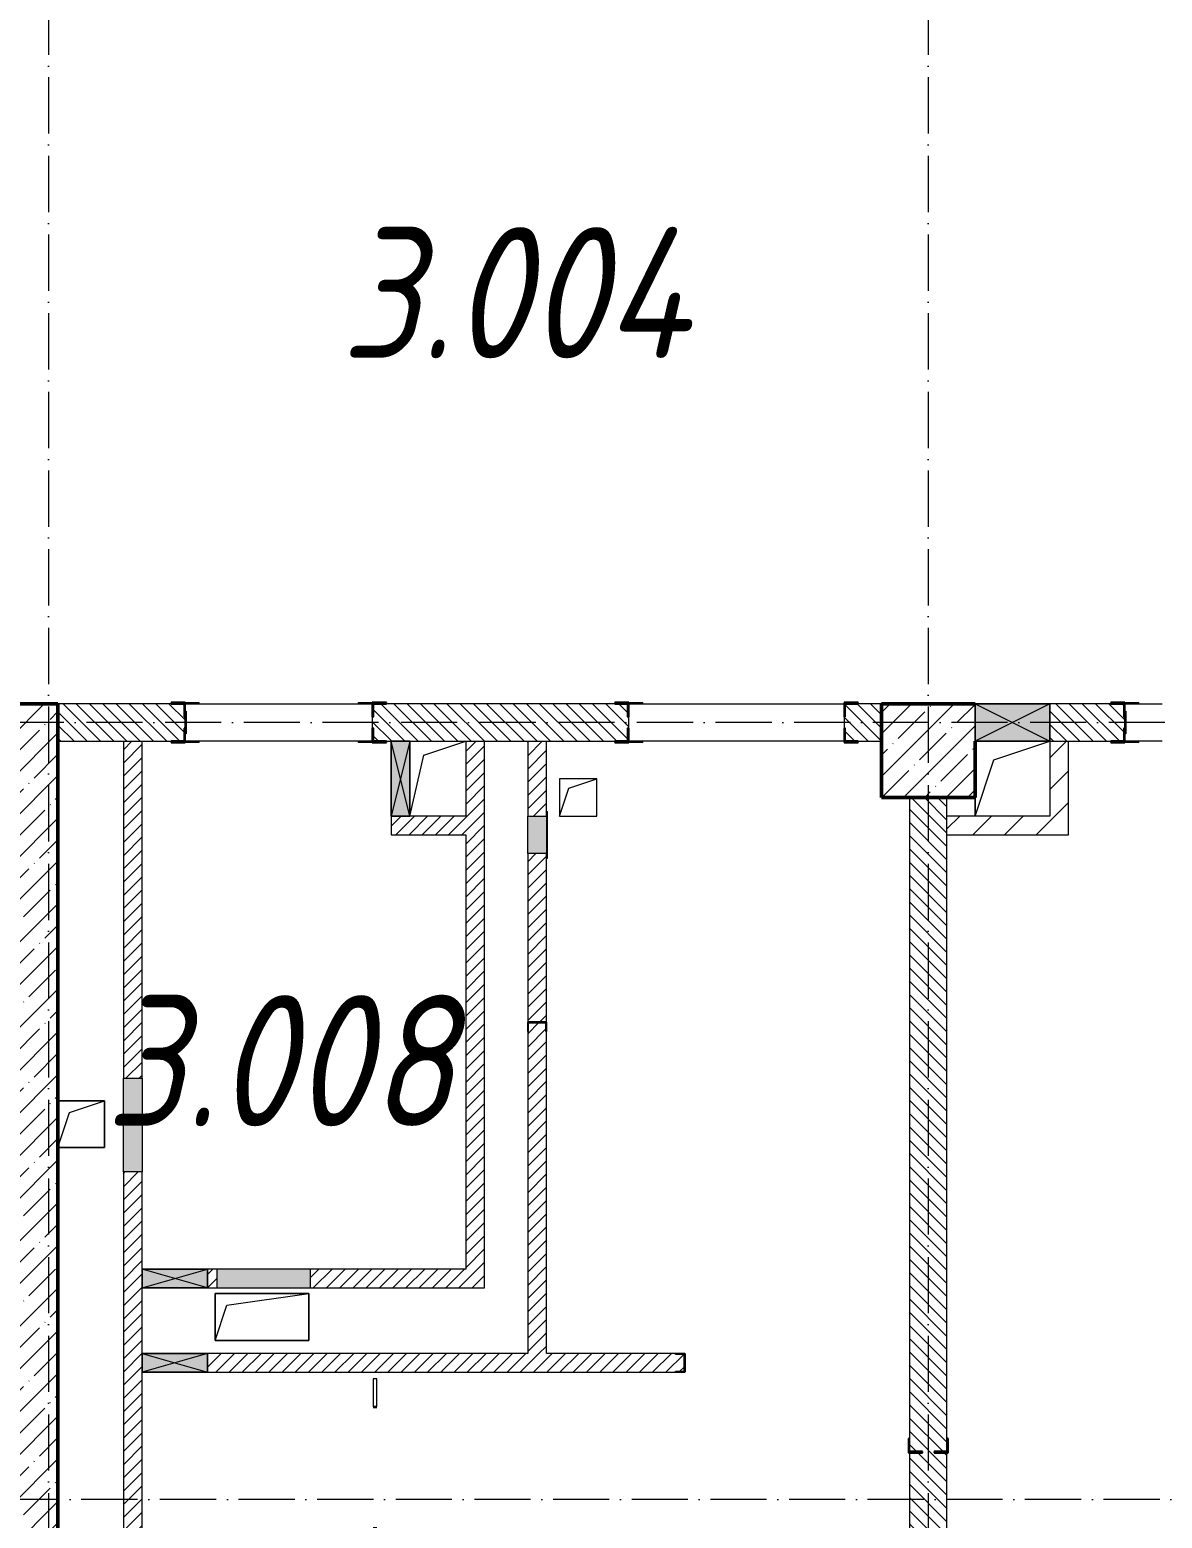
# Model space of a CAD drawing. Header units: millimetres. Extents: x -12989 to 629078, y -109036 to 555275.
# Drawn here: x 296921 to 302971, y -28032 to -20082 of the extents above; entities that cross this region are included whole.
import ezdxf

# ---------------------------------------------------------------- set-up
doc = ezdxf.new("R2010")
doc.units = ezdxf.units.MM
doc.linetypes.add('50_200_ШТРИХ_1Т_ш5_п1_п1_', pattern=[700, 500, -100, 0, -100])
for name, color, linetype, lineweight in [('4 -стяжа', 7, 'Continuous', 30), ('A-DETL-GENF-OTLN', 7, 'Continuous', 9), ('A-DOOR-OPNG-MCUT', 7, 'Continuous', 35), ('A-FLOR-____-OTLN', 7, 'Continuous', 9), ('A-GENM-____-MCUT', 7, 'Continuous', 25), ('A-GENM-____-OTLN', 7, 'Continuous', 9), ('A-GENM-____-OTLN-1', 7, 'Continuous', 25), ('A-GLAZ-____-OTLN', 7, 'Continuous', 9), ('A-WALL-____-MCUT', 7, 'Continuous', 13), ('A-WALL-____-MCUT-2', 7, 'Continuous', 50), ('A-WALL-____-PATT-1', 7, 'Continuous', 9), ('A-WALL-FNSH-MCUT-1', 7, 'Continuous', 9), ('I-WALL-____-OTLN', 7, 'Continuous', 9), ('S-COLS-____-MCUT', 7, 'Continuous', 50), ('S-COLS-____-OTLN', 7, 'Continuous', 9), ('S-GRID-____-OTLN-1', 7, '50_200_ШТРИХ_1Т_ш5_п1_п1_', 9), ('Марки помещений', 7, 'Continuous', 9)]:
    doc.layers.add(name, color=color, linetype=linetype, lineweight=lineweight)
doc.layers.add('A-DOOR-____-OTLN-1', color=7, linetype='Continuous', lineweight=9, true_color=0xffffff)
doc.layers.add('A-GLAZ-____-OTLN-1', color=7, linetype='Continuous', lineweight=9, true_color=0xc0c0c0)
doc.layers.get('4 -стяжа').off()
doc.styles.add('ISOCPEUR_I_2', font='isocpeui.ttf', dxfattribs={"width": 0.85, "height": 2.3})
pattern_1 = [(135, (283770.707, -86863.456), (-35.35534, -35.35534), [])]
pattern_2 = [(45, (283770.707, -86863.456), (-35.35534, 35.35534), [])]
pattern_3 = [(45, (283770.71, -86863.46), (-84.85281, 84.85281), [])]

# ---------------------------------------------------------------- blocks, each defined once
blk = doc.blocks.new('BSC_Колонна _Прямоугольная - 500х500-V31-АР1_План отверстий 3 этажа в осях 1-64_Ю-ЯЯ')
at = {"layer": 'S-COLS-____-OTLN'}
h = blk.add_hatch(dxfattribs=at)
h.set_pattern_fill('FP_38', color=256, style=0, pattern_type=2)
h.set_pattern_definition([(45, (-17950, -62931.04), (-114.04925, 114.04925), []), (45, (-17835.95, -62931.04), (-114.04925, 114.04925), [201.613, -40.323, 3.353, -36.97])])
h.paths.add_polyline_path([(-250, -250), (250, -250), (250, 250), (-250, 250), (-250, 50)], flags=0)
at = {"layer": 'S-COLS-____-MCUT'}
for p, q in [((250, 250), (-250, 250)), ((-250, 250), (-250, -250)), ((250, -250), (250, 50)), ((-250, -250), (250, -250))]:
    blk.add_line(p, q, dxfattribs=at)
blk = doc.blocks.new('DOR_ДУ_распашная__1Ст_Прямоугольная_ШЕР - Вн_650х2100h_Кабинки С_у-18405741-АР1_План отверстий 3 этажа в осях 1-64_Ю-ЯЯ')
at = {"layer": 'A-DOOR-OPNG-MCUT'}
for p, q in [((-325, -10), (-325, 10)), ((325, 10), (325, -10))]:
    blk.add_line(p, q, dxfattribs=at)
blk = doc.blocks.new('154_Стойка_СКБ_Уголок - СМ-2480_200-28346303-АР1_План отверстий 3 этажа в осях 1-64_Ю-ЯЯ')
at = {"layer": 'A-GENM-____-MCUT'}
for p, q in [((125, 156), (125, 81)), ((200, 156), (125, 156)), ((125, 81), (131, 81)), ((131, 81), (131, 150)), ((131, 150), (200, 150)), ((200, 150), (200, 156)), ((131, 19), (125, 19)), ((125, 19), (125, -56)), ((131, -50), (131, 19)), ((125, -56), (200, -56)), ((200, -50), (131, -50)), ((200, -56), (200, -50))]:
    blk.add_line(p, q, dxfattribs=at)
blk = doc.blocks.new('Стойка_Влож_Полоса боковая - Полоса-V164-АР1_План отверстий 3 этажа в осях 1-64_Ю-ЯЯ')
at = {"layer": 'A-GENM-____-OTLN'}
for p, q in [((-5, 60), (0, 60)), ((-5, -60), (-5, 60)), ((0, 31), (0, -31)), ((0, -60), (-5, -60))]:
    blk.add_line(p, q, dxfattribs=at)
blk = doc.blocks.new('154_Стойка_СКБ_Уголок - СМ-2180_200-28268025-АР1_План отверстий 3 этажа в осях 1-64_Ю-ЯЯ')
at = {"layer": 'A-GENM-____-MCUT'}
for p, q in [((125, 156), (125, 81)), ((200, 156), (125, 156)), ((125, 81), (131, 81)), ((131, 81), (131, 150)), ((131, 150), (200, 150)), ((200, 150), (200, 156)), ((131, 19), (125, 19)), ((125, 19), (125, -56)), ((131, -50), (131, 19)), ((125, -56), (200, -56)), ((200, -50), (131, -50)), ((200, -56), (200, -50))]:
    blk.add_line(p, q, dxfattribs=at)
blk = doc.blocks.new('Стойка_Влож_Уголок_Опорный - Уголок-28213941-АР1_План отверстий 3 этажа в осях 1-64_Ю-ЯЯ')
at = {"layer": 'A-GENM-____-OTLN'}
for p, q in [((-212, -6), (-212, 0)), ((0, 0), (0, -6)), ((-212, -75), (-212, -6)), ((-212, -6), (-206, -6)), ((-212, -75), (-206, -75)), ((-6, -6), (0, -6)), ((-6, -75), (0, -75)), ((0, -6), (0, -75))]:
    blk.add_line(p, q, dxfattribs=at)
blk = doc.blocks.new('Стойка_Влож_Полоса боковая - Полоса-28213942-АР1_План отверстий 3 этажа в осях 1-64_Ю-ЯЯ')
at = {"layer": 'A-GENM-____-OTLN'}
for p, q in [((-5, 60), (0, 60)), ((-5, -60), (-5, 60)), ((0, -60), (-5, -60))]:
    blk.add_line(p, q, dxfattribs=at)
blk = doc.blocks.new('Фахверк_СКБ_Уголок - 200_3960_зеркало-28268689-АР1_План отверстий 3 этажа в осях 1-64_Ю-ЯЯ')
at = {"layer": 'A-GENM-____-MCUT'}
for p, q in [((200, 156), (125, 156)), ((125, 156), (125, 81)), ((125, 81), (131, 81)), ((131, 81), (131, 150)), ((131, 150), (200, 150)), ((200, 150), (200, 156)), ((131, 19), (125, 19)), ((125, 19), (125, -56)), ((131, -50), (131, 19)), ((125, -56), (200, -56)), ((200, -50), (131, -50)), ((200, -56), (200, -50))]:
    blk.add_line(p, q, dxfattribs=at)
blk = doc.blocks.new('Фахверк_СКБ_Уголок - 200_3550-28187522-АР1_План отверстий 3 этажа в осях 1-64_Ю-ЯЯ')
at = {"layer": 'A-GENM-____-MCUT'}
for p, q in [((125, 156), (50, 156)), ((50, 156), (50, 150)), ((50, 150), (119, 150)), ((119, 150), (119, 81)), ((119, 81), (125, 81)), ((125, 81), (125, 156)), ((125, 19), (119, 19)), ((119, 19), (119, -50)), ((125, -56), (125, 19)), ((119, -50), (50, -50)), ((50, -50), (50, -56)), ((50, -56), (125, -56))]:
    blk.add_line(p, q, dxfattribs=at)
blk = doc.blocks.new('154_Фахверк_СКБ_Швеллер - Тип_100_3960-28336563-АР1_План отверстий 3 этажа в осях 1-64_Ю-ЯЯ')
at = {"layer": 'A-GENM-____-MCUT'}
for p, q in [((125, 50), (175, 50)), ((125, -50), (125, 50)), ((128, 47), (128, -47)), ((175, 47), (128, 47)), ((175, 50), (175, 47)), ((175, -50), (125, -50)), ((128, -47), (175, -47)), ((175, -47), (175, -50))]:
    blk.add_line(p, q, dxfattribs=at)
blk = doc.blocks.new('154_Фахверк_СКБ_Швеллер - Тип_100_3960-28737914-АР1_План отверстий 3 этажа в осях 1-64_Ю-ЯЯ')
at = {"layer": 'A-GENM-____-MCUT'}
for p, q in [((175, 50), (125, 50)), ((125, 50), (125, -50)), ((128, 47), (175, 47)), ((128, -47), (128, 47)), ((175, 47), (175, 50)), ((125, -50), (175, -50)), ((175, -47), (128, -47)), ((175, -50), (175, -47))]:
    blk.add_line(p, q, dxfattribs=at)
blk = doc.blocks.new('AR_Отверстие Ниша - Лючок-32402626-АР1_План отверстий 3 этажа в осях 1-64_Ю-ЯЯ')
at = {"layer": 'A-GLAZ-____-OTLN'}
blk.add_hatch(color=256, dxfattribs=at).paths.add_polyline_path([(100, 50), (-100, 50), (-100, -50), (100, -50), (100, 33.2)], flags=0)
for p, q in [((-100, 50), (100, 50)), ((-100, -50), (-100, 50)), ((100, 50), (100, -50)), ((100, -50), (-100, -50))]:
    blk.add_line(p, q, dxfattribs=at)
blk = doc.blocks.new('Л_Общий_Лючок - Лючок-29753268-АР1_План отверстий 3 этажа в осях 1-64_Ю-ЯЯ')
at = {"layer": 'A-GLAZ-____-OTLN-1'}
blk.add_hatch(color=256, dxfattribs=at).paths.add_polyline_path([(-24, -6), (224, -6), (224, 0), (-24, 0)], flags=0)
at = {"layer": 'A-GLAZ-____-OTLN'}
for p, q in [((-24, 0), (-24, -6)), ((224, 0), (224, -6)), ((-24, -6), (224, -6))]:
    blk.add_line(p, q, dxfattribs=at)
blk = doc.blocks.new('AR_Отверстие Ниша - Лючок-32402650-АР1_План отверстий 3 этажа в осях 1-64_Ю-ЯЯ')
at = {"layer": 'A-GLAZ-____-OTLN'}
blk.add_hatch(color=256, dxfattribs=at).paths.add_polyline_path([(-250, 50), (-250, -50), (250, -50), (250, 50)], flags=0)
for p, q in [((250, 50), (-250, 50)), ((-250, 50), (-250, -50)), ((250, -50), (250, 50)), ((-250, -50), (250, -50))]:
    blk.add_line(p, q, dxfattribs=at)
blk = doc.blocks.new('AR_Отверстие Ниша - Лючок-32402598-АР1_План отверстий 3 этажа в осях 1-64_Ю-ЯЯ')
at = {"layer": 'A-GLAZ-____-OTLN'}
blk.add_hatch(color=256, dxfattribs=at).paths.add_polyline_path([(250, 50), (-250, 50), (-250, -50), (250, -50)], flags=0)
for p, q in [((-250, 50), (250, 50)), ((-250, -50), (-250, 50)), ((250, 50), (250, -50)), ((250, -50), (-250, -50))]:
    blk.add_line(p, q, dxfattribs=at)
blk = doc.blocks.new('AR_Отверстие прямоугольное _в плите_ - AR_Отверстие прямоугольное _в плите_-30458064-АР1_План отверстий 3 этажа в осях 1-64_Ю-ЯЯ')
at = {"layer": 'A-GENM-____-OTLN'}
for p, q in [((125, 125), (-125, 125)), ((-62.5, 62.5), (125, 125)), ((125, -125), (125, 125)), ((-125, -125), (-62.5, 62.5)), ((-125, -125), (125, -125))]:
    blk.add_line(p, q, dxfattribs=at)
blk = doc.blocks.new('AR_Отверстие прямоугольное _в плите_ - AR_Отверстие прямоугольное _в плите_-30459257-АР1_План отверстий 3 этажа в осях 1-64_Ю-ЯЯ')
at = {"layer": 'A-GENM-____-OTLN'}
for p, q in [((250, 125), (-250, 125)), ((-250, 125), (-250, -125)), ((-187.5, 62.5), (250, 125)), ((250, -125), (250, 125)), ((-250, -125), (-187.5, 62.5)), ((-250, -125), (250, -125))]:
    blk.add_line(p, q, dxfattribs=at)
blk = doc.blocks.new('AR_Отверстие прямоугольное _в плите_ - AR_Отверстие прямоугольное _в плите_-30459207-АР1_План отверстий 3 этажа в осях 1-64_Ю-ЯЯ')
at = {"layer": 'A-GENM-____-OTLN'}
for p, q in [((100, 100), (-100, 100)), ((-100, 100), (-100, -100)), ((-50, 50), (100, 100)), ((100, -100), (100, 100)), ((-100, -100), (-50, 50)), ((-100, -100), (100, -100))]:
    blk.add_line(p, q, dxfattribs=at)
blk = doc.blocks.new('AR_Отверстие прямоугольное _в плите_ - AR_Отверстие прямоугольное _в плите_-30459211-АР1_План отверстий 3 этажа в осях 1-64_Ю-ЯЯ')
at = {"layer": 'A-GENM-____-OTLN'}
for p, q in [((-100, 100), (200, 200)), ((-200, -200), (-100, 100)), ((-200, -100), (-200, -200))]:
    blk.add_line(p, q, dxfattribs=at)
blk = doc.blocks.new('AR_Отверстие прямоугольное _в плите_ - AR_Отверстие прямоугольное _в плите_-30552629-АР1_План отверстий 3 этажа в осях 1-64_Ю-ЯЯ')
at = {"layer": 'A-GENM-____-OTLN'}
for p, q in [((-75, 125), (150, 200)), ((-150, -200), (-75, 125))]:
    blk.add_line(p, q, dxfattribs=at)
blk = doc.blocks.new('AR_Отверстие прямоугольное _в стене__БезПР - AR_Отверстие прямоугольное _в стене__БезПР-36788626-АР1_План отверстий 3 этажа в осях 1-64_Ю-ЯЯ')
at = {"layer": 'A-GLAZ-____-OTLN'}
blk.add_hatch(color=256, dxfattribs=at).paths.add_polyline_path([(200, -50), (200, 50), (-200, 50), (-200, -50)], flags=0)
at = {"layer": 'A-DETL-GENF-OTLN'}
for p, q in [((-200, -50), (-200, 50)), ((-200, 50), (200, 50)), ((200, 50), (-200, -50)), ((-200, 50), (200, -50)), ((200, 50), (-200, 50)), ((-200, 50), (-200, -50)), ((200, 50), (200, -50)), ((200, -50), (200, 50)), ((200, -50), (-200, -50)), ((-200, -50), (200, -50))]:
    blk.add_line(p, q, dxfattribs=at)
at = {"layer": 'A-GLAZ-____-OTLN'}
blk.add_line((200, 50), (-200, 50), dxfattribs=at)
blk = doc.blocks.new('AR_Отверстие прямоугольное _в стене__БезПР - AR_Отверстие прямоугольное _в стене__БезПР-36428632-АР1_План отверстий 3 этажа в осях 1-64_Ю-ЯЯ')
at = {"layer": 'A-GLAZ-____-OTLN'}
blk.add_hatch(color=256, dxfattribs=at).paths.add_polyline_path([(200, -100), (200, 100), (-200, 100), (-200, -100)], flags=0)
at = {"layer": 'A-DETL-GENF-OTLN'}
for p, q in [((-200, -100), (-200, 100)), ((-200, 100), (200, 100)), ((200, 100), (-200, -100)), ((-200, 100), (200, -100)), ((200, 100), (-200, 100)), ((-200, 100), (-200, -100)), ((200, 100), (200, -100)), ((200, -100), (200, 100)), ((200, -100), (-200, -100)), ((-200, -100), (200, -100))]:
    blk.add_line(p, q, dxfattribs=at)
at = {"layer": 'A-GLAZ-____-OTLN'}
blk.add_line((200, 100), (-200, 100), dxfattribs=at)
blk = doc.blocks.new('AR_Отверстие прямоугольное _в стене__БезПР - AR_Отверстие прямоугольное _в стене__БезПР-36427791-АР1_План отверстий 3 этажа в осях 1-64_Ю-ЯЯ')
at = {"layer": 'A-GLAZ-____-OTLN'}
blk.add_hatch(color=256, dxfattribs=at).paths.add_polyline_path([(175, -50), (175, 50), (-175, 50), (-175, -50)], flags=0)
at = {"layer": 'A-DETL-GENF-OTLN'}
for p, q in [((-175, -50), (-175, 50)), ((-175, 50), (175, 50)), ((175, 50), (-175, -50)), ((-175, 50), (175, -50)), ((175, 50), (-175, 50)), ((-175, 50), (-175, -50)), ((175, 50), (175, -50)), ((175, -50), (175, 50)), ((175, -50), (-175, -50)), ((-175, -50), (175, -50))]:
    blk.add_line(p, q, dxfattribs=at)
at = {"layer": 'A-GLAZ-____-OTLN'}
blk.add_line((175, 50), (-175, 50), dxfattribs=at)
blk = doc.blocks.new('3эт')
at = {"layer": 'S-GRID-____-OTLN-1', "color": 251, "ltscale": 0.6, "true_color": 0x636466}
for p, q in [((297020.7, 4029.4), (297020.7, -33971.9)), ((301720.7, 4029.4), (301720.7, -33971.9)), ((387845.1, -23782.4), (279101.9, -23782.4)), ((359250.7, -27932.4), (279101.9, -27932.4))]:
    blk.add_line(p, q, dxfattribs=at)

msp = doc.modelspace()

# ---------------------------------------------------------------- hatches: boundary and pattern name
at = {"layer": 'A-WALL-____-PATT-1'}
h = msp.add_hatch(dxfattribs=at)
h.set_pattern_fill('FP_12', color=256, style=0, pattern_type=2)
h.set_pattern_definition([(45, (283770.7, -86863.46), (-114.04925, 114.04925), []), (45, (283884.76, -86863.46), (-114.04925, 114.04925), [201.612, -40.322, 3.353, -36.97])])
h.paths.add_polyline_path([(296820.7074, -31182.4142), (297070.7074, -31182.4142), (297070.7074, -23682.4142), (296820.7074, -23682.4142), (296820.7074, -29640.0033)], flags=0)
h = msp.add_hatch(dxfattribs=at)
h.set_pattern_fill('FP_9', color=256, style=0, pattern_type=2)
h.set_pattern_definition(pattern_1)
h.paths.add_polyline_path([(301470.7074, -23882.4142), (301470.7074, -23682.4142), (301276.7074, -23682.4142), (301276.7074, -23751.4142), (301270.7074, -23751.4142), (301270.7074, -23813.4142), (301276.7074, -23813.4142), (301276.7074, -23882.4142), (301431.3244, -23882.4142)], flags=0)
h.paths.add_polyline_path([(297675.7074, -23882.4142), (297744.7074, -23882.4142), (297744.7074, -23813.4142), (297750.7074, -23813.4142), (297750.7074, -23751.4142), (297744.7074, -23751.4142), (297744.7074, -23682.4142), (297070.7074, -23682.4142), (297070.7074, -23882.4142)], flags=0)
h.paths.add_polyline_path([(298756.7074, -23882.4142), (300114.7074, -23882.4142), (300114.7074, -23813.4142), (300120.7074, -23813.4142), (300120.7074, -23751.4142), (300114.7074, -23751.4142), (300114.7074, -23682.4142), (298756.7074, -23682.4142), (298756.7074, -23751.4142), (298750.7074, -23751.4142), (298750.7074, -23813.4142), (298756.7074, -23813.4142)], flags=0)
h = msp.add_hatch(dxfattribs=at)
h.set_pattern_fill('FP_9', color=256, style=0, pattern_type=2)
h.set_pattern_definition(pattern_1)
h.paths.add_polyline_path([(302695.7074, -23882.4142), (302764.7074, -23882.4142), (302764.7074, -23813.4142), (302770.7074, -23813.4142), (302770.7074, -23751.4142), (302764.7074, -23751.4142), (302764.7074, -23682.4142), (302370.7074, -23682.4142), (302370.7074, -23882.4142)], flags=0)
h = msp.add_hatch(dxfattribs=at)
h.set_pattern_fill('FP_8', color=256, style=0, pattern_type=2)
h.set_pattern_definition(pattern_2)
h.paths.add_polyline_path([(297420.7074, -31432.4142), (297520.7074, -31432.4142), (297520.7074, -30822.4142), (297420.7074, -30822.4142)], flags=0)
h.paths.add_polyline_path([(297520.7074, -30422.4142), (297520.7074, -29402.4142), (297517.7074, -29402.4142), (297517.7074, -29355.4142), (297423.7074, -29355.4142), (297423.7074, -29402.4142), (297420.7074, -29402.4142), (297420.7074, -30422.4142), (297444.8701, -30422.4142)], flags=0)
h.paths.add_polyline_path([(297517.7074, -29352.4142), (297520.7074, -29352.4142), (297520.7074, -28862.4142), (297420.7074, -28862.4142), (297420.7074, -29352.4142), (297470.4682, -29352.4142)], flags=0)
h.paths.add_polyline_path([(297520.7074, -28562.4142), (297520.7074, -26182.4142), (297420.7074, -26182.4142), (297420.7074, -28562.4142), (297489.3677, -28562.4142)], flags=0)
h.paths.add_polyline_path([(297420.7074, -25682.4142), (297520.7074, -25682.4142), (297520.7074, -23882.4142), (297420.7074, -23882.4142)], flags=0)
h = msp.add_hatch(dxfattribs=at)
h.set_pattern_fill('FP_8', color=256, style=0, pattern_type=2)
h.set_pattern_definition(pattern_2)
h.paths.add_polyline_path([(299250.7074, -26702.4142), (299350.7074, -26702.4142), (299350.7074, -23882.4142), (299250.7074, -23882.4142), (299250.7074, -26411.0331)], flags=0)
h = msp.add_hatch(dxfattribs=at)
h.set_pattern_fill('FP_8', color=256, style=0, pattern_type=2)
h.set_pattern_definition(pattern_2)
h.paths.add_polyline_path([(299663.8601, -27152.4142), (299680.7074, -27152.4142), (299680.7074, -25432.4142), (299677.7074, -25432.4142), (299677.7074, -25385.4142), (299583.7074, -25385.4142), (299583.7074, -25432.4142), (299580.7074, -25432.4142), (299580.7074, -27152.4142)], flags=0)
h.paths.add_polyline_path([(299663.8601, -25382.4142), (299680.7074, -25382.4142), (299680.7074, -24482.4142), (299580.7074, -24482.4142), (299580.7074, -25382.4142), (299583.7074, -25382.4142)], flags=0)
h.paths.add_polyline_path([(299680.7074, -24282.4142), (299680.7074, -23882.4142), (299580.7074, -23882.4142), (299580.7074, -24282.4142), (299663.8601, -24282.4142)], flags=0)
h = msp.add_hatch(dxfattribs=at)
h.set_pattern_fill('FP_7', color=256, style=0, pattern_type=2)
h.set_pattern_definition(pattern_3)
h.paths.add_polyline_path([(302470.7074, -24382.4142), (302470.7074, -23882.4142), (302370.7074, -23882.4142), (302370.7074, -24382.4142)], flags=0)
h = msp.add_hatch(dxfattribs=at)
h.set_pattern_fill('FP_9', color=256, style=0, pattern_type=2)
h.set_pattern_definition(pattern_1)
h.paths.add_polyline_path([(301620.7074, -31182.4142), (301820.7074, -31182.4142), (301820.7074, -27682.4142), (301751.7074, -27682.4142), (301751.7074, -27676.4142), (301820.7074, -27676.4142), (301820.7074, -24182.4142), (301620.7074, -24182.4142), (301620.7074, -27676.4142), (301689.7074, -27676.4142), (301689.7074, -27682.4142), (301620.7074, -27682.4142), (301620.7074, -29640.0033)], flags=0)
h = msp.add_hatch(dxfattribs=at)
h.set_pattern_fill('FP_8', color=256, style=0, pattern_type=2)
h.set_pattern_definition(pattern_2)
h.paths.add_polyline_path([(298950.7074, -24382.4142), (298950.7074, -24282.4142), (298850.7074, -24282.4142), (298850.7074, -24382.4142)], flags=0)
h = msp.add_hatch(dxfattribs=at)
h.set_pattern_fill('FP_8', color=256, style=0, pattern_type=2)
h.set_pattern_definition(pattern_2)
h.paths.add_polyline_path([(299250.7074, -24382.4142), (299250.7074, -24282.4142), (298950.7074, -24282.4142), (298950.7074, -24382.4142)], flags=0)
h = msp.add_hatch(dxfattribs=at)
h.set_pattern_fill('FP_7', color=256, style=0, pattern_type=2)
h.set_pattern_definition(pattern_3)
h.paths.add_polyline_path([(302370.7074, -24382.4142), (302370.7074, -24282.4142), (301820.7074, -24282.4142), (301820.7074, -24382.4142)], flags=0)
h = msp.add_hatch(dxfattribs=at)
h.set_pattern_fill('FP_8', color=256, style=0, pattern_type=2)
h.set_pattern_definition(pattern_2)
h.paths.add_polyline_path([(297896.3958, -26802.4142), (297920.7074, -26802.4142), (297920.7074, -26702.4142), (297870.7074, -26702.4142), (297870.7074, -26802.4142)], flags=0)
h.paths.add_polyline_path([(298420.7074, -26802.4142), (299350.7074, -26802.4142), (299350.7074, -26702.4142), (298420.7074, -26702.4142), (298420.7074, -26750.391)], flags=0)
h = msp.add_hatch(dxfattribs=at)
h.set_pattern_fill('FP_8', color=256, style=0, pattern_type=2)
h.set_pattern_definition(pattern_2)
h.paths.add_polyline_path([(297896.3958, -27252.4142), (300370.7074, -27252.4142), (300370.7074, -27249.4142), (300417.7074, -27249.4142), (300417.7074, -27155.4142), (300370.7074, -27155.4142), (300370.7074, -27152.4142), (297870.7074, -27152.4142), (297870.7074, -27252.4142)], flags=0)

# ---------------------------------------------------------------- linework, layer by layer
at = {"layer": 'A-FLOR-____-OTLN'}
for p, q in [((301970.7074, -24282.4142), (301970.7074, -24182.4142)), ((297070.7074, -25802.4142), (297320.7074, -25802.4142)), ((297320.7074, -25802.4142), (297320.7074, -26052.4142)), ((297320.7074, -26052.4142), (297070.7074, -26052.4142)), ((297910.7074, -26832.4142), (298410.7074, -26832.4142)), ((297910.7074, -27082.4142), (297910.7074, -26832.4142)), ((298410.7074, -26832.4142), (298410.7074, -27082.4142)), ((298410.7074, -27082.4142), (297910.7074, -27082.4142))]:
    msp.add_line(p, q, dxfattribs=at)
at = {"layer": 'A-WALL-____-MCUT'}
for p, q in [((297675.7074, -23682.4142), (297070.7074, -23682.4142)), ((300045.7074, -23682.4142), (298825.7074, -23682.4142)), ((301470.7074, -23682.4142), (301345.7074, -23682.4142)), ((302695.7074, -23682.4142), (302370.7074, -23682.4142)), ((297750.7074, -23813.4142), (297750.7074, -23751.4142)), ((298750.7074, -23751.4142), (298750.7074, -23813.4142)), ((300120.7074, -23813.4142), (300120.7074, -23751.4142)), ((301270.7074, -23751.4142), (301270.7074, -23813.4142)), ((297070.7074, -23882.4142), (297675.7074, -23882.4142)), ((298825.7074, -23882.4142), (298850.7074, -23882.4142)), ((298950.7074, -23882.4142), (300045.7074, -23882.4142)), ((301345.7074, -23882.4142), (301470.7074, -23882.4142)), ((302370.7074, -23882.4142), (302695.7074, -23882.4142)), ((301620.7074, -24182.4142), (301620.7074, -27607.4142)), ((301820.7074, -27607.4142), (301820.7074, -24182.4142)), ((301620.7074, -27682.4142), (301620.7074, -31182.4142)), ((301820.7074, -31182.4142), (301820.7074, -27682.4142))]:
    msp.add_line(p, q, dxfattribs=at)
at = {"layer": 'A-WALL-____-MCUT-2'}
for p, q in [((297070.7074, -23682.4142), (296620.7074, -23682.4142)), ((297070.7074, -31182.4142), (297070.7074, -23682.4142))]:
    msp.add_line(p, q, dxfattribs=at)
at = {"layer": 'A-WALL-FNSH-MCUT-1'}
for p, q in [((297420.7074, -23882.4142), (297420.7074, -25682.4142)), ((297520.7074, -25682.4142), (297520.7074, -23882.4142)), ((299250.7074, -23882.4142), (299250.7074, -24282.4142)), ((299350.7074, -26802.4142), (299350.7074, -23882.4142)), ((299580.7074, -23882.4142), (299580.7074, -24282.4142)), ((299680.7074, -24282.4142), (299680.7074, -23882.4142)), ((302370.7074, -23882.4142), (302370.7074, -24282.4142)), ((302470.7074, -24382.4142), (302470.7074, -23882.4142)), ((298850.7074, -24282.4142), (298850.7074, -24382.4142)), ((299250.7074, -24282.4142), (298950.7074, -24282.4142)), ((302370.7074, -24282.4142), (301820.7074, -24282.4142)), ((298850.7074, -24382.4142), (299250.7074, -24382.4142)), ((299250.7074, -24382.4142), (299250.7074, -26702.4142)), ((301820.7074, -24382.4142), (302470.7074, -24382.4142)), ((299580.7074, -24482.4142), (299580.7074, -25382.4142)), ((299680.7074, -25382.4142), (299680.7074, -24482.4142)), ((299580.7074, -25432.4142), (299580.7074, -27152.4142)), ((299680.7074, -27152.4142), (299680.7074, -25432.4142)), ((297420.7074, -26182.4142), (297420.7074, -28562.4142)), ((297520.7074, -26702.4142), (297520.7074, -26182.4142)), ((297920.7074, -26702.4142), (297870.7074, -26702.4142)), ((299250.7074, -26702.4142), (298420.7074, -26702.4142)), ((297520.7074, -27152.4142), (297520.7074, -26802.4142)), ((297870.7074, -26802.4142), (297920.7074, -26802.4142)), ((298420.7074, -26802.4142), (299350.7074, -26802.4142)), ((299580.7074, -27152.4142), (297870.7074, -27152.4142)), ((300370.7074, -27152.4142), (299680.7074, -27152.4142)), ((297520.7074, -28562.4142), (297520.7074, -27252.4142)), ((297870.7074, -27252.4142), (300370.7074, -27252.4142)), ((298775.7074, -27287.4142), (298755.7074, -27287.4142)), ((298755.7074, -27287.4142), (298755.7074, -27437.4142)), ((298775.7074, -27437.4142), (298775.7074, -27287.4142))]:
    msp.add_line(p, q, dxfattribs=at)
at = {"layer": 'I-WALL-____-OTLN'}
for p, q in [((297750.7074, -23682.4142), (298750.7074, -23682.4142)), ((300120.7074, -23682.4142), (301270.7074, -23682.4142)), ((302770.7074, -23682.4142), (302970.7074, -23682.4142)), ((298750.7074, -23882.4142), (297750.7074, -23882.4142)), ((301270.7074, -23882.4142), (300120.7074, -23882.4142)), ((302970.7074, -23882.4142), (302770.7074, -23882.4142))]:
    msp.add_line(p, q, dxfattribs=at)

# ---------------------------------------------------------------- block references
at = {"layer": '4 -стяжа'}
msp.add_blockref('3эт', (0, 0), dxfattribs=at)
at = {"layer": 'A-DOOR-____-OTLN-1', "rotation": 90.00000000000007}
msp.add_blockref('DOR_ДУ_распашная__1Ст_Прямоугольная_ШЕР - Вн_650х2100h_Кабинки С_у-18405741-АР1_План отверстий 3 этажа в осях 1-64_Ю-ЯЯ', (298765.7074, -27762.4142), dxfattribs=at)
at = {"layer": 'A-GENM-____-OTLN'}
for name, p, rotation in [('Стойка_Влож_Уголок_Опорный - Уголок-28213941-АР1_План отверстий 3 этажа в осях 1-64_Ю-ЯЯ', (297750.7074, -23676.4142), 89.99999999999955), ('Стойка_Влож_Уголок_Опорный - Уголок-28213941-АР1_План отверстий 3 этажа в осях 1-64_Ю-ЯЯ', (298750.7074, -23888.4142), 269.9999999999995), ('Стойка_Влож_Уголок_Опорный - Уголок-28213941-АР1_План отверстий 3 этажа в осях 1-64_Ю-ЯЯ', (300120.7074, -23676.4142), 89.99999999999955), ('Стойка_Влож_Уголок_Опорный - Уголок-28213941-АР1_План отверстий 3 этажа в осях 1-64_Ю-ЯЯ', (302770.7074, -23676.4142), 89.99999999999955), ('Стойка_Влож_Полоса боковая - Полоса-28213942-АР1_План отверстий 3 этажа в осях 1-64_Ю-ЯЯ', (297750.7074, -23782.4142), 180), ('Стойка_Влож_Полоса боковая - Полоса-V164-АР1_План отверстий 3 этажа в осях 1-64_Ю-ЯЯ', (302770.7074, -23782.4142), 180)]:
    msp.add_blockref(name, p, dxfattribs=dict(at, rotation=rotation))
for name, p in [('AR_Отверстие прямоугольное _в плите_ - AR_Отверстие прямоугольное _в плите_-30552629-АР1_План отверстий 3 этажа в осях 1-64_Ю-ЯЯ', (299100.7074, -24082.4142)), ('AR_Отверстие прямоугольное _в плите_ - AR_Отверстие прямоугольное _в плите_-30459211-АР1_План отверстий 3 этажа в осях 1-64_Ю-ЯЯ', (302170.7074, -24082.4142)), ('AR_Отверстие прямоугольное _в плите_ - AR_Отверстие прямоугольное _в плите_-30459207-АР1_План отверстий 3 этажа в осях 1-64_Ю-ЯЯ', (299850.7074, -24182.4142)), ('AR_Отверстие прямоугольное _в плите_ - AR_Отверстие прямоугольное _в плите_-30458064-АР1_План отверстий 3 этажа в осях 1-64_Ю-ЯЯ', (297195.7074, -25927.4142)), ('AR_Отверстие прямоугольное _в плите_ - AR_Отверстие прямоугольное _в плите_-30459257-АР1_План отверстий 3 этажа в осях 1-64_Ю-ЯЯ', (298160.7074, -26957.4142))]:
    msp.add_blockref(name, p, dxfattribs=at)
at = {"layer": 'A-GENM-____-OTLN-1'}
for name, p, rotation in [('154_Стойка_СКБ_Уголок - СМ-2180_200-28268025-АР1_План отверстий 3 этажа в осях 1-64_Ю-ЯЯ', (297875.7074, -23732.4142), 180), ('154_Стойка_СКБ_Уголок - СМ-2180_200-28268025-АР1_План отверстий 3 этажа в осях 1-64_Ю-ЯЯ', (300245.7074, -23732.4142), 180), ('154_Стойка_СКБ_Уголок - СМ-2480_200-28346303-АР1_План отверстий 3 этажа в осях 1-64_Ю-ЯЯ', (302895.7074, -23732.4142), 180), ('154_Фахверк_СКБ_Швеллер - Тип_100_3960-28737914-АР1_План отверстий 3 этажа в осях 1-64_Ю-ЯЯ', (299630.7074, -25257.4142), 270.0000000000001), ('154_Фахверк_СКБ_Швеллер - Тип_100_3960-28336563-АР1_План отверстий 3 этажа в осях 1-64_Ю-ЯЯ', (300545.7074, -27202.4142), 180), ('Фахверк_СКБ_Уголок - 200_3550-28187522-АР1_План отверстий 3 этажа в осях 1-64_Ю-ЯЯ', (301670.7074, -27557.4142), 269.9999999999999)]:
    msp.add_blockref(name, p, dxfattribs=dict(at, rotation=rotation))
for name, p in [('154_Стойка_СКБ_Уголок - СМ-2180_200-28268025-АР1_План отверстий 3 этажа в осях 1-64_Ю-ЯЯ', (298625.7074, -23832.4142)), ('Фахверк_СКБ_Уголок - 200_3960_зеркало-28268689-АР1_План отверстий 3 этажа в осях 1-64_Ю-ЯЯ', (301145.7074, -23832.4142))]:
    msp.add_blockref(name, p, dxfattribs=at)
at = {"layer": 'A-GLAZ-____-OTLN'}
for name, p in [('AR_Отверстие прямоугольное _в стене__БезПР - AR_Отверстие прямоугольное _в стене__БезПР-36428632-АР1_План отверстий 3 этажа в осях 1-64_Ю-ЯЯ', (302170.7074, -23782.4142)), ('AR_Отверстие прямоугольное _в стене__БезПР - AR_Отверстие прямоугольное _в стене__БезПР-36427791-АР1_План отверстий 3 этажа в осях 1-64_Ю-ЯЯ', (297695.7074, -27202.4142))]:
    msp.add_blockref(name, p, dxfattribs=at)
for name, p, rotation in [('AR_Отверстие прямоугольное _в стене__БезПР - AR_Отверстие прямоугольное _в стене__БезПР-36788626-АР1_План отверстий 3 этажа в осях 1-64_Ю-ЯЯ', (298900.7074, -24082.4142), 270.0000000000001), ('AR_Отверстие Ниша - Лючок-32402626-АР1_План отверстий 3 этажа в осях 1-64_Ю-ЯЯ', (299630.7074, -24382.4142), 270.0000000000001), ('Л_Общий_Лючок - Лючок-29753268-АР1_План отверстий 3 этажа в осях 1-64_Ю-ЯЯ', (299680.7074, -24482.4142), 90.0000000000001), ('AR_Отверстие Ниша - Лючок-32402598-АР1_План отверстий 3 этажа в осях 1-64_Ю-ЯЯ', (297470.7074, -25932.4142), 270.0000000000001), ('AR_Отверстие прямоугольное _в стене__БезПР - AR_Отверстие прямоугольное _в стене__БезПР-36427791-АР1_План отверстий 3 этажа в осях 1-64_Ю-ЯЯ', (297695.7074, -26752.4142), 180), ('AR_Отверстие Ниша - Лючок-32402650-АР1_План отверстий 3 этажа в осях 1-64_Ю-ЯЯ', (298170.7074, -26752.4142), 180)]:
    msp.add_blockref(name, p, dxfattribs=dict(at, rotation=rotation))
at = {"layer": 'S-COLS-____-OTLN'}
msp.add_blockref('BSC_Колонна _Прямоугольная - 500х500-V31-АР1_План отверстий 3 этажа в осях 1-64_Ю-ЯЯ', (301720.7074, -23932.4142), dxfattribs=at)

# ---------------------------------------------------------------- texts
at = {"layer": 'Марки помещений', "char_height": 700, "attachment_point": 1, "style": 'ISOCPEUR_I_2'}
for s, insert, width in [('3.004', (298583.1952, -21136.6904), 817.72125), ('3.008', (297325.6807, -25238.6029), 785.65375)]:
    msp.add_mtext(s, dxfattribs=dict(at, insert=insert, width=width))

doc.saveas('drawing.dxf')
